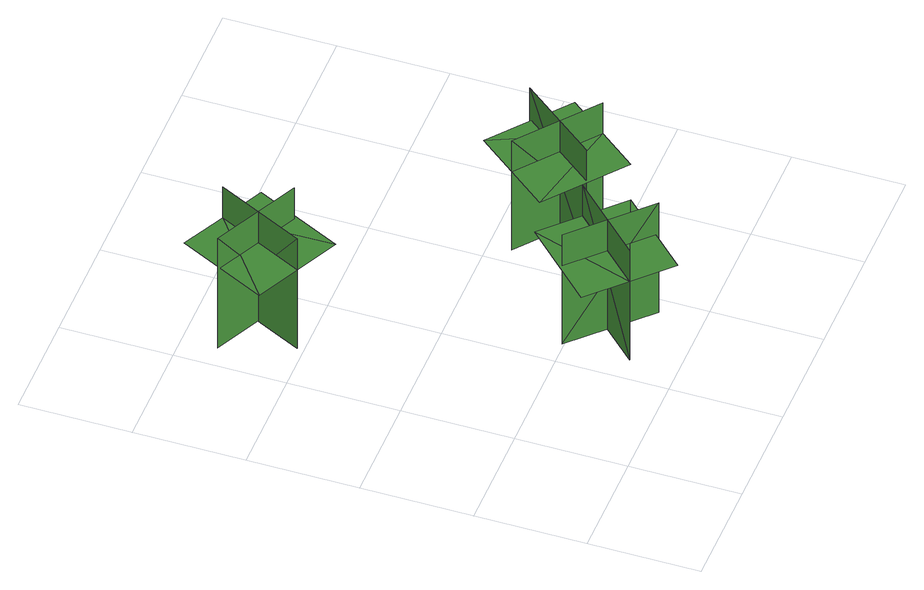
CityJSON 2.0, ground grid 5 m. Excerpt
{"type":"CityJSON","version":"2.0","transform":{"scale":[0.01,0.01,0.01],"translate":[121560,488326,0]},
"CityObjects":{
"tree1":{"type":"SolitaryVegetationObject","geometry":[{"type":"MultiSurface","lod":"1","boundaries":[[[0,1,2]],[[0,2,3]],[[4,5,6]],[[4,6,7]],[[8,9,10]],[[8,10,11]],[[8,11,12]],[[8,12,13]]]}]},
"tree2":{"type":"SolitaryVegetationObject","geometry":[{"type":"MultiSurface","lod":"1","boundaries":[[[14,15,16]],[[14,16,17]],[[18,19,20]],[[18,20,21]],[[22,23,24]],[[22,24,25]],[[22,25,26]],[[22,26,27]]]}]},
"tree3":{"type":"SolitaryVegetationObject","geometry":[{"type":"MultiSurface","lod":"1","boundaries":[[[28,29,30]],[[28,30,31]],[[32,33,34]],[[32,34,35]],[[36,37,38]],[[36,38,39]],[[36,39,40]],[[36,40,41]]]}]}
},
"vertices":[
[504,1649,94],[106,1843,94],[106,1843,710],[504,1649,710],[409,1928,94],[215,1531,94],[215,1531,710],[409,1928,710],[409,1928,537],[210,2026,537],[16,1628,537],[215,1531,537],[414,1434,537],[608,1831,537],
[590,502,114],[907,192,114],[907,192,730],[590,502,730],[592,207,114],[901,523,114],[901,523,730],[592,207,730],[592,207,558],[750,52,558],[1059,369,558],[901,523,558],[743,678,558],[434,362,558],
[1109,584,116],[1384,930,116],[1384,930,731],[1109,584,731],[1402,616,116],[1056,891,116],[1056,891,731],[1402,616,731],[1402,616,559],[1540,789,559],[1193,1064,559],[1056,891,559],[918,718,559],[1264,442,559]
]}
